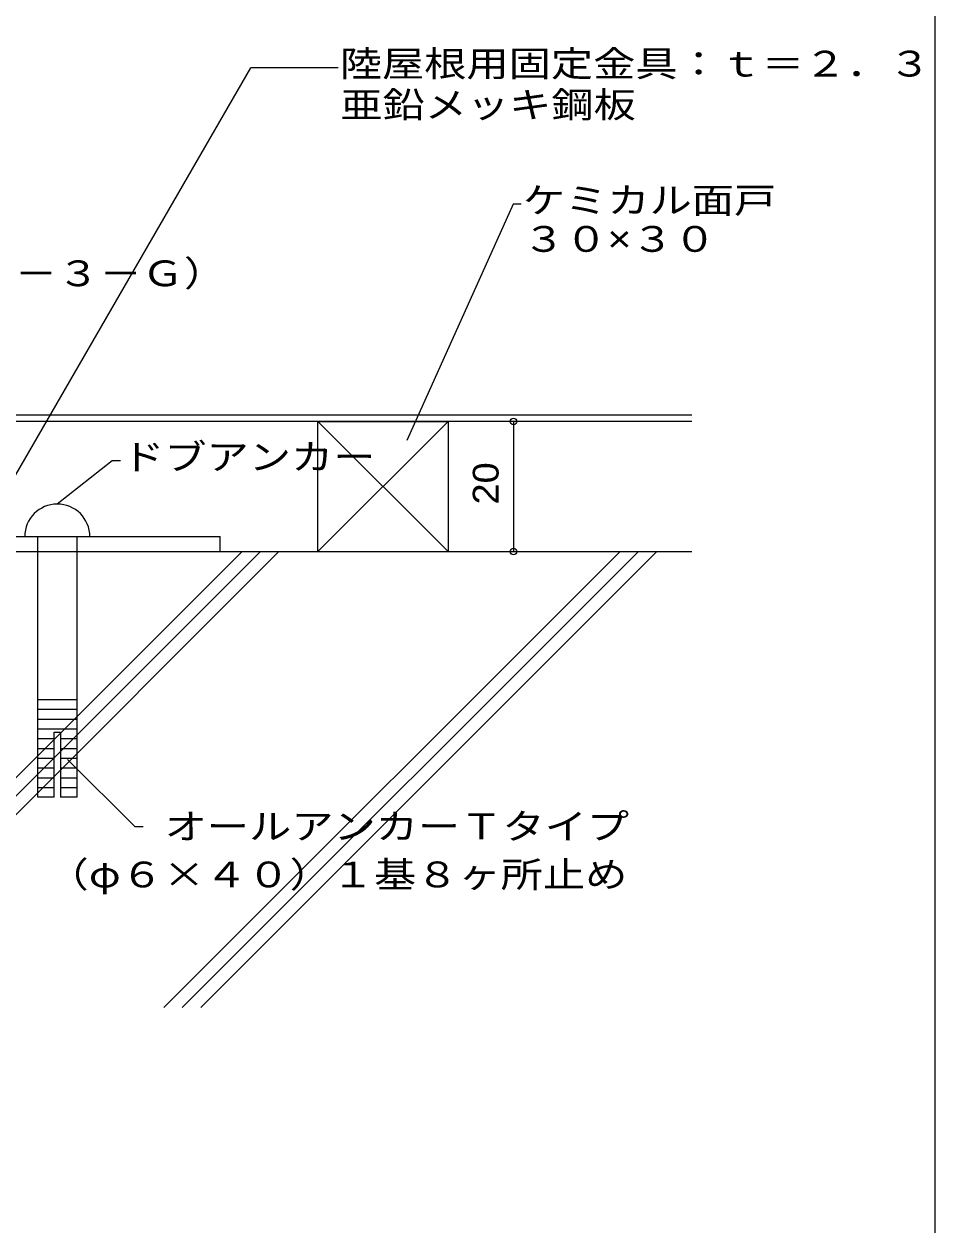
# Model space of a CAD drawing. Units: millimetres at full size, sheet at 1:10; details may follow other scales. Extents: x -1350 to 1480, y -1825 to 2250.
# Drawn here: x 781 to 1480, y 489 to 1411 of the extents above; entities that cross this region are included whole.
import ezdxf
from ezdxf.enums import TextEntityAlignment as Align

# ---------------------------------------------------------------- set-up
doc = ezdxf.new("R2010")
doc.units = ezdxf.units.MM
doc.header["$LTSCALE"] = 10
doc.header["$PDMODE"] = 32
doc.header["$PDSIZE"] = 5
for name, color, linetype, lineweight in [('0-1_一般', 4, 'Continuous', 18), ('0-2_-2', 4, 'Continuous', 18), ('0-9__0-2_プロット', 4, 'Continuous', 18), ('0-A__0-3_点名', 4, 'Continuous', 18), ('0-F_敷地', 4, 'Continuous', 18)]:
    doc.layers.add(name, color=color, linetype=linetype, lineweight=lineweight)
doc.styles.add('HGSｺﾞｼｯｸM', font='')
doc.styles.add('ＭＳ ゴシック', font='')
doc.styles.get('HGSｺﾞｼｯｸM').set_extended_font_data('HGSｺﾞｼｯｸM')
doc.styles.get('ＭＳ ゴシック').set_extended_font_data('MS Gothic')

msp = doc.modelspace()

# ---------------------------------------------------------------- linework, layer by layer
at = {"layer": '0-1_一般'}
for p, q in [((1480.23, 2249.83), (1480.23, -1825.17)), ((750.83, 1023.16), (955.28, 1377.27)), ((1022.41, 1377.27), (955.28, 1377.27)), ((1156.53, 1272.45), (1074.98, 1091.2)), ((1162.88, 1272.45), (1156.53, 1272.45)), ((849.09, 1075.46), (806.87, 1042.34)), ((855.44, 1075.46), (849.09, 1075.46))]:
    msp.add_line(p, q, dxfattribs=at)
at = {"layer": '0-2_-2'}
msp.add_arc((806.87, 1017.34), 25, 0, 180, dxfattribs=at)
at = {"layer": '0-9__0-2_プロット'}
for p, q in [((344.37, 1110.84), (1293.59, 1110.84)), ((1293.59, 1105.84), (344.37, 1105.84)), ((1006.87, 1105.84), (1106.87, 1105.84)), ((1006.87, 1005.84), (1106.87, 1105.84)), ((1006.87, 1005.84), (1006.87, 1105.84)), ((1006.87, 1105.84), (1106.87, 1005.84)), ((1106.87, 1105.84), (1106.87, 1005.84)), ((681.87, 1017.34), (931.87, 1017.34)), ((931.87, 1005.9), (931.87, 1017.34)), ((948.59, 1005.84), (598.59, 655.84)), ((962.73, 1005.84), (612.73, 655.84)), ((976.87, 1005.84), (626.87, 655.84)), ((888.59, 655.84), (1238.59, 1005.84)), ((902.73, 655.84), (1252.73, 1005.84)), ((916.87, 655.84), (1266.87, 1005.84))]:
    msp.add_line(p, q, dxfattribs=at)
msp.add_lwpolyline([(406.87, 1005.84), (1106.87, 1005.84), (1238.59, 1005.84)], dxfattribs=at)
msp.add_arc((806.87, 1017.34), 25, 0, 180, dxfattribs=at)
at = {"layer": '0-A__0-3_点名'}
msp.add_line((1156.87, 1105.84), (1156.87, 1005.84), dxfattribs=at)
for centre in [(1156.87, 1105.84), (1156.87, 1005.84)]:
    msp.add_circle(centre, 2.5, dxfattribs=at)
for p in [(1156.87, 1105.84), (1156.87, 1005.84)]:
    msp.add_point(p, dxfattribs=at)
at = {"layer": '0-F_敷地'}
for p, q in [((791.87, 1017.34), (821.87, 1017.34)), ((791.87, 817.34), (791.87, 1017.34)), ((821.87, 1017.34), (821.87, 817.34)), ((1106.87, 1005.84), (1293.59, 1005.84)), ((791.87, 892.34), (821.87, 892.34)), ((791.87, 884.84), (821.87, 884.84)), ((791.87, 877.34), (821.87, 877.34)), ((791.87, 869.84), (821.87, 869.84)), ((804.37, 867.34), (809.37, 867.34)), ((804.37, 817.34), (804.37, 867.34)), ((809.37, 867.34), (809.37, 817.34)), ((791.87, 862.34), (804.37, 862.34)), ((809.37, 862.34), (821.87, 862.34)), ((791.87, 854.84), (804.37, 854.84)), ((809.37, 854.84), (821.87, 854.84)), ((791.87, 847.34), (804.37, 847.34)), ((791.87, 839.84), (804.37, 839.84)), ((809.37, 847.34), (821.87, 847.34)), ((809.37, 839.84), (821.87, 839.84)), ((866.49, 794.54), (814.79, 846.24)), ((791.87, 832.34), (804.37, 832.34)), ((809.37, 832.34), (821.87, 832.34)), ((791.87, 824.84), (804.37, 824.84)), ((809.37, 824.84), (821.87, 824.84)), ((804.37, 817.34), (791.87, 817.34)), ((821.87, 817.34), (809.37, 817.34)), ((872.84, 794.54), (866.49, 794.54))]:
    msp.add_line(p, q, dxfattribs=at)

# ---------------------------------------------------------------- texts
at = {"layer": '0-1_一般', "color": 7, "style": 'HGSｺﾞｼｯｸM', "width": 1.2}
for s, p in [('陸屋根用固定金具：ｔ＝２．３', (1023.6, 1364.57)), ('亜鉛メッキ鋼板', (1024.01, 1333.01)), ('ケミカル面戸', (1164.07, 1259.75)), ('３０×３０', (1164.05, 1230.03)), ('（ＲＢ６００－３－Ｇ）', (580.07, 1203.62)), ('ドブアンカー', (856.63, 1062.76))]:
    msp.add_text(s, height=19.79, dxfattribs=at).set_placement(p, align=Align.BOTTOM_LEFT)
at = {"layer": '0-A__0-3_点名', "color": 7, "style": 'HGSｺﾞｼｯｸM', "width": 1.1}
msp.add_text('20', height=19.79, rotation=90, dxfattribs=at).set_placement((1151.37, 1042.03), align=Align.BOTTOM_LEFT)
at = {"layer": '0-F_敷地', "color": 7, "style": 'ＭＳ ゴシック', "width": 1.2}
for s, p in [('オールアンカーＴタイプ', (889.22, 779.16)), ('（φ６×４０）１基８ヶ所止め', (798.64, 742.22))]:
    msp.add_text(s, height=19.79, dxfattribs=at).set_placement(p, align=Align.BOTTOM_LEFT)

doc.saveas('drawing.dxf')
